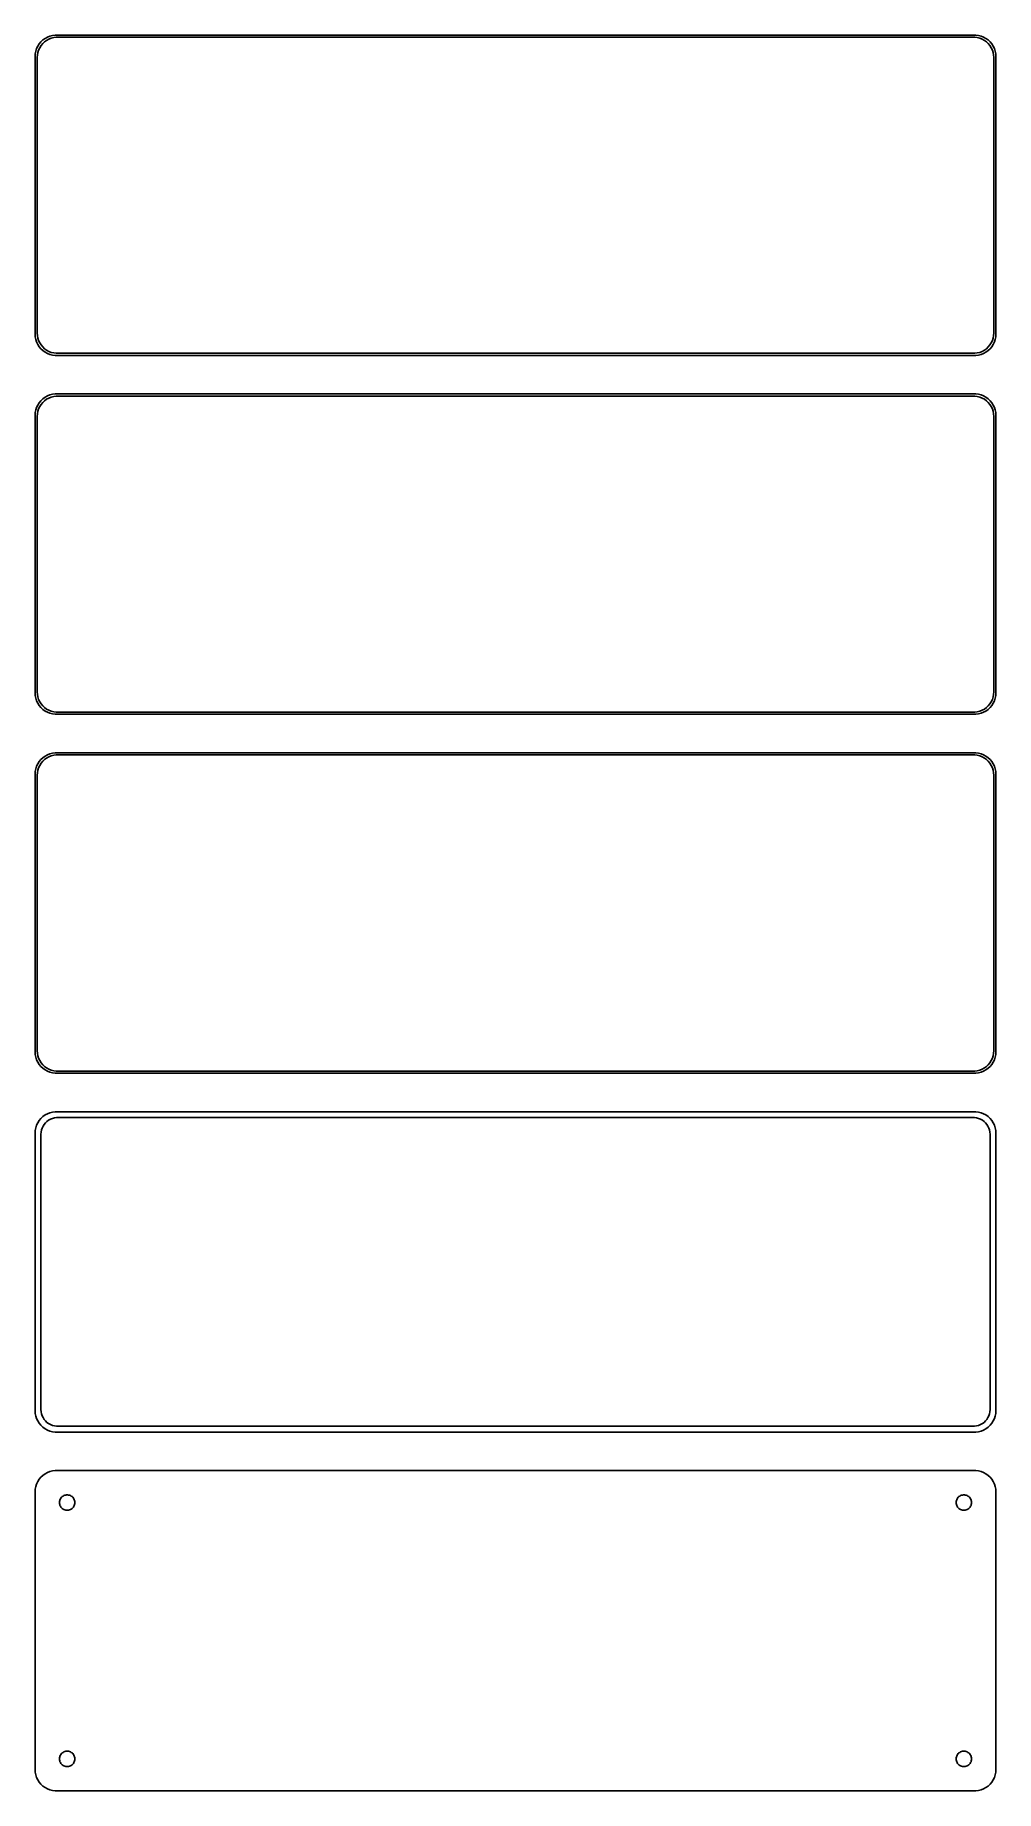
# Model space of a CAD drawing. Header units: metres. Extents: x -112 to 112, y 299 to 709.
import ezdxf

# ---------------------------------------------------------------- set-up
doc = ezdxf.new("R2010")
doc.units = ezdxf.units.M

msp = doc.modelspace()

# ---------------------------------------------------------------- linework, layer by layer
for p, q in [((-111.882, 706.909), (-112.149, 706.341)), ((-111.545, 707.439), (-111.882, 706.909)), ((-111.145, 707.923), (-111.545, 707.439)), ((-111.412, 706.538), (-111.093, 707.042)), ((-110.687, 708.353), (-111.145, 707.923)), ((-111.093, 707.042), (-110.713, 707.502)), ((-110.713, 707.502), (-110.278, 707.91)), ((-110.179, 708.722), (-110.687, 708.353)), ((-110.278, 707.91), (-109.795, 708.261)), ((-109.629, 709.024), (-110.179, 708.722)), ((-109.795, 708.261), (-109.272, 708.548)), ((-109.045, 709.255), (-109.629, 709.024)), ((-109.272, 708.548), (-108.718, 708.768)), ((-108.437, 709.411), (-109.045, 709.255)), ((-108.718, 708.768), (-108.14, 708.916)), ((-107.814, 709.49), (-108.437, 709.411)), ((-108.14, 708.916), (-107.548, 708.991)), ((107.814, 709.49), (-107.814, 709.49)), ((-107.548, 708.991), (107.548, 708.991)), ((107.548, 708.991), (108.14, 708.916)), ((108.437, 709.411), (107.814, 709.49)), ((108.14, 708.916), (108.718, 708.768)), ((109.045, 709.255), (108.437, 709.411)), ((108.718, 708.768), (109.272, 708.548)), ((109.629, 709.024), (109.045, 709.255)), ((109.272, 708.548), (109.795, 708.261)), ((110.179, 708.722), (109.629, 709.024)), ((109.795, 708.261), (110.278, 707.91)), ((110.687, 708.353), (110.179, 708.722)), ((110.278, 707.91), (110.713, 707.502)), ((111.145, 707.923), (110.687, 708.353)), ((110.713, 707.502), (111.093, 707.042)), ((111.093, 707.042), (111.412, 706.538)), ((111.545, 707.439), (111.145, 707.923)), ((111.882, 706.909), (111.545, 707.439)), ((112.149, 706.341), (111.882, 706.909)), ((-112.461, 705.127), (-112.5, 704.5)), ((-112.5, 704.5), (-112.5, 639.5)), ((-112.343, 705.743), (-112.461, 705.127)), ((-112.149, 706.341), (-112.343, 705.743)), ((-112, 704.25), (-111.963, 704.845)), ((-112, 639.75), (-112, 704.25)), ((-111.963, 704.845), (-111.851, 705.431)), ((-111.851, 705.431), (-111.666, 705.999)), ((-111.666, 705.999), (-111.412, 706.538)), ((111.412, 706.538), (111.666, 705.999)), ((111.666, 705.999), (111.851, 705.431)), ((111.851, 705.431), (111.963, 704.845)), ((111.963, 704.845), (112, 704.25)), ((112, 704.25), (112, 639.75)), ((112.343, 705.743), (112.149, 706.341)), ((112.461, 705.127), (112.343, 705.743)), ((112.5, 704.5), (112.461, 705.127)), ((112.5, 639.5), (112.5, 704.5)), ((-112.5, 639.5), (-112.461, 638.873)), ((-112.461, 638.873), (-112.343, 638.257)), ((-112.343, 638.257), (-112.149, 637.659)), ((-112.149, 637.659), (-111.882, 637.091)), ((-111.963, 639.155), (-112, 639.75)), ((-111.851, 638.569), (-111.963, 639.155)), ((-111.882, 637.091), (-111.545, 636.561)), ((-111.666, 638.001), (-111.851, 638.569)), ((-111.412, 637.462), (-111.666, 638.001)), ((-111.093, 636.958), (-111.412, 637.462)), ((111.412, 637.462), (111.093, 636.958)), ((111.666, 638.001), (111.412, 637.462)), ((111.545, 636.561), (111.882, 637.091)), ((111.851, 638.569), (111.666, 638.001)), ((111.963, 639.155), (111.851, 638.569)), ((111.882, 637.091), (112.149, 637.659)), ((112, 639.75), (111.963, 639.155)), ((112.149, 637.659), (112.343, 638.257)), ((112.343, 638.257), (112.461, 638.873)), ((112.461, 638.873), (112.5, 639.5)), ((-111.545, 636.561), (-111.145, 636.077)), ((-111.145, 636.077), (-110.687, 635.647)), ((-110.713, 636.498), (-111.093, 636.958)), ((-110.278, 636.09), (-110.713, 636.498)), ((-110.687, 635.647), (-110.179, 635.278)), ((-109.795, 635.739), (-110.278, 636.09)), ((-110.179, 635.278), (-109.629, 634.976)), ((-109.272, 635.452), (-109.795, 635.739)), ((-109.629, 634.976), (-109.045, 634.745)), ((-108.718, 635.232), (-109.272, 635.452)), ((-109.045, 634.745), (-108.437, 634.589)), ((-108.14, 635.084), (-108.718, 635.232)), ((-108.437, 634.589), (-107.814, 634.51)), ((-107.548, 635.009), (-108.14, 635.084)), ((-107.814, 634.51), (107.814, 634.51)), ((107.548, 635.009), (-107.548, 635.009)), ((108.14, 635.084), (107.548, 635.009)), ((107.814, 634.51), (108.437, 634.589)), ((108.718, 635.232), (108.14, 635.084)), ((108.437, 634.589), (109.045, 634.745)), ((109.272, 635.452), (108.718, 635.232)), ((109.045, 634.745), (109.629, 634.976)), ((109.795, 635.739), (109.272, 635.452)), ((109.629, 634.976), (110.179, 635.278)), ((110.278, 636.09), (109.795, 635.739)), ((110.179, 635.278), (110.687, 635.647)), ((110.713, 636.498), (110.278, 636.09)), ((110.687, 635.647), (111.145, 636.077)), ((111.093, 636.958), (110.713, 636.498)), ((111.145, 636.077), (111.545, 636.561)), ((-110.179, 624.722), (-110.687, 624.353)), ((-109.629, 625.024), (-110.179, 624.722)), ((-109.045, 625.255), (-109.629, 625.024)), ((-109.272, 624.548), (-108.718, 624.768)), ((-108.437, 625.411), (-109.045, 625.255)), ((-108.718, 624.768), (-108.14, 624.916)), ((-107.814, 625.49), (-108.437, 625.411)), ((-108.14, 624.916), (-107.548, 624.991)), ((107.814, 625.49), (-107.814, 625.49)), ((-107.548, 624.991), (107.548, 624.991)), ((107.548, 624.991), (108.14, 624.916)), ((108.437, 625.411), (107.814, 625.49)), ((108.14, 624.916), (108.718, 624.768)), ((109.045, 625.255), (108.437, 625.411)), ((108.718, 624.768), (109.272, 624.548)), ((109.629, 625.024), (109.045, 625.255)), ((110.179, 624.722), (109.629, 625.024)), ((110.687, 624.353), (110.179, 624.722)), ((-112.461, 621.127), (-112.5, 620.5)), ((-112.343, 621.743), (-112.461, 621.127)), ((-112.149, 622.341), (-112.343, 621.743)), ((-111.882, 622.909), (-112.149, 622.341)), ((-112, 620.25), (-111.963, 620.845)), ((-111.963, 620.845), (-111.851, 621.431)), ((-111.545, 623.439), (-111.882, 622.909)), ((-111.851, 621.431), (-111.666, 621.999)), ((-111.666, 621.999), (-111.412, 622.538)), ((-111.145, 623.923), (-111.545, 623.439)), ((-111.412, 622.538), (-111.093, 623.042)), ((-110.687, 624.353), (-111.145, 623.923)), ((-111.093, 623.042), (-110.713, 623.502)), ((-110.713, 623.502), (-110.278, 623.91)), ((-110.278, 623.91), (-109.795, 624.261)), ((-109.795, 624.261), (-109.272, 624.548)), ((109.272, 624.548), (109.795, 624.261)), ((109.795, 624.261), (110.278, 623.91)), ((110.278, 623.91), (110.713, 623.502)), ((111.145, 623.923), (110.687, 624.353)), ((110.713, 623.502), (111.093, 623.042)), ((111.093, 623.042), (111.412, 622.538)), ((111.545, 623.439), (111.145, 623.923)), ((111.412, 622.538), (111.666, 621.999)), ((111.882, 622.909), (111.545, 623.439)), ((111.666, 621.999), (111.851, 621.431)), ((111.851, 621.431), (111.963, 620.845)), ((112.149, 622.341), (111.882, 622.909)), ((111.963, 620.845), (112, 620.25)), ((112.343, 621.743), (112.149, 622.341)), ((112.461, 621.127), (112.343, 621.743)), ((112.5, 620.5), (112.461, 621.127)), ((-112.5, 620.5), (-112.5, 555.5)), ((-112, 555.75), (-112, 620.25)), ((112, 620.25), (112, 555.75)), ((112.5, 555.5), (112.5, 620.5)), ((-112.5, 555.5), (-112.461, 554.873)), ((-112.461, 554.873), (-112.343, 554.257)), ((-111.963, 555.155), (-112, 555.75)), ((-111.851, 554.569), (-111.963, 555.155)), ((111.963, 555.155), (111.851, 554.569)), ((112, 555.75), (111.963, 555.155)), ((112.343, 554.257), (112.461, 554.873)), ((112.461, 554.873), (112.5, 555.5)), ((-112.343, 554.257), (-112.149, 553.659)), ((-112.149, 553.659), (-111.882, 553.091)), ((-111.882, 553.091), (-111.545, 552.561)), ((-111.666, 554.001), (-111.851, 554.569)), ((-111.412, 553.462), (-111.666, 554.001)), ((-111.545, 552.561), (-111.145, 552.077)), ((-111.093, 552.958), (-111.412, 553.462)), ((-111.145, 552.077), (-110.687, 551.647)), ((-110.713, 552.498), (-111.093, 552.958)), ((-110.278, 552.09), (-110.713, 552.498)), ((-110.687, 551.647), (-110.179, 551.278)), ((-109.795, 551.739), (-110.278, 552.09)), ((-110.179, 551.278), (-109.629, 550.976)), ((-109.272, 551.452), (-109.795, 551.739)), ((-109.629, 550.976), (-109.045, 550.745)), ((-108.718, 551.232), (-109.272, 551.452)), ((-109.045, 550.745), (-108.437, 550.589)), ((-108.14, 551.084), (-108.718, 551.232)), ((-107.548, 551.009), (-108.14, 551.084)), ((107.548, 551.009), (-107.548, 551.009)), ((108.14, 551.084), (107.548, 551.009)), ((108.718, 551.232), (108.14, 551.084)), ((108.437, 550.589), (109.045, 550.745)), ((109.272, 551.452), (108.718, 551.232)), ((109.045, 550.745), (109.629, 550.976)), ((109.795, 551.739), (109.272, 551.452)), ((109.629, 550.976), (110.179, 551.278)), ((110.278, 552.09), (109.795, 551.739)), ((110.179, 551.278), (110.687, 551.647)), ((110.713, 552.498), (110.278, 552.09)), ((110.687, 551.647), (111.145, 552.077)), ((111.093, 552.958), (110.713, 552.498)), ((111.412, 553.462), (111.093, 552.958)), ((111.145, 552.077), (111.545, 552.561)), ((111.666, 554.001), (111.412, 553.462)), ((111.545, 552.561), (111.882, 553.091)), ((111.851, 554.569), (111.666, 554.001)), ((111.882, 553.091), (112.149, 553.659)), ((112.149, 553.659), (112.343, 554.257)), ((-108.437, 550.589), (-107.814, 550.51)), ((-107.814, 550.51), (107.814, 550.51)), ((107.814, 550.51), (108.437, 550.589)), ((-111.882, 538.909), (-112.149, 538.341)), ((-111.545, 539.439), (-111.882, 538.909)), ((-111.666, 537.999), (-111.412, 538.538)), ((-111.145, 539.923), (-111.545, 539.439)), ((-111.412, 538.538), (-111.093, 539.042)), ((-110.687, 540.353), (-111.145, 539.923)), ((-111.093, 539.042), (-110.713, 539.502)), ((-110.713, 539.502), (-110.278, 539.91)), ((-110.179, 540.722), (-110.687, 540.353)), ((-110.278, 539.91), (-109.795, 540.261)), ((-109.629, 541.024), (-110.179, 540.722)), ((-109.795, 540.261), (-109.272, 540.548)), ((-109.045, 541.255), (-109.629, 541.024)), ((-109.272, 540.548), (-108.718, 540.768)), ((-108.437, 541.411), (-109.045, 541.255)), ((-108.718, 540.768), (-108.14, 540.916)), ((-107.814, 541.49), (-108.437, 541.411)), ((-108.14, 540.916), (-107.548, 540.991)), ((107.814, 541.49), (-107.814, 541.49)), ((-107.548, 540.991), (107.548, 540.991)), ((107.548, 540.991), (108.14, 540.916)), ((108.437, 541.411), (107.814, 541.49)), ((108.14, 540.916), (108.718, 540.768)), ((109.045, 541.255), (108.437, 541.411)), ((108.718, 540.768), (109.272, 540.548)), ((109.629, 541.024), (109.045, 541.255)), ((109.272, 540.548), (109.795, 540.261)), ((110.179, 540.722), (109.629, 541.024)), ((109.795, 540.261), (110.278, 539.91)), ((110.687, 540.353), (110.179, 540.722)), ((110.278, 539.91), (110.713, 539.502)), ((111.145, 539.923), (110.687, 540.353)), ((110.713, 539.502), (111.093, 539.042)), ((111.093, 539.042), (111.412, 538.538)), ((111.545, 539.439), (111.145, 539.923)), ((111.412, 538.538), (111.666, 537.999)), ((111.882, 538.909), (111.545, 539.439)), ((112.149, 538.341), (111.882, 538.909)), ((-112.461, 537.127), (-112.5, 536.5)), ((-112.5, 536.5), (-112.5, 471.5)), ((-112.343, 537.743), (-112.461, 537.127)), ((-112.149, 538.341), (-112.343, 537.743)), ((-112, 536.25), (-111.963, 536.845)), ((-112, 471.75), (-112, 536.25)), ((-111.963, 536.845), (-111.851, 537.431)), ((-111.851, 537.431), (-111.666, 537.999)), ((111.666, 537.999), (111.851, 537.431)), ((111.851, 537.431), (111.963, 536.845)), ((111.963, 536.845), (112, 536.25)), ((112, 536.25), (112, 471.75)), ((112.343, 537.743), (112.149, 538.341)), ((112.461, 537.127), (112.343, 537.743)), ((112.5, 536.5), (112.461, 537.127)), ((112.5, 471.5), (112.5, 536.5)), ((-112.5, 471.5), (-112.461, 470.873)), ((-112.461, 470.873), (-112.343, 470.257)), ((-112.343, 470.257), (-112.149, 469.659)), ((-112.149, 469.659), (-111.882, 469.091)), ((-111.963, 471.155), (-112, 471.75)), ((-111.851, 470.569), (-111.963, 471.155)), ((-111.882, 469.091), (-111.545, 468.561)), ((-111.666, 470.001), (-111.851, 470.569)), ((-111.412, 469.462), (-111.666, 470.001)), ((-111.545, 468.561), (-111.145, 468.077)), ((-111.093, 468.958), (-111.412, 469.462)), ((-110.713, 468.498), (-111.093, 468.958)), ((111.093, 468.958), (110.713, 468.498)), ((111.412, 469.462), (111.093, 468.958)), ((111.145, 468.077), (111.545, 468.561)), ((111.666, 470.001), (111.412, 469.462)), ((111.545, 468.561), (111.882, 469.091)), ((111.851, 470.569), (111.666, 470.001)), ((111.963, 471.155), (111.851, 470.569)), ((111.882, 469.091), (112.149, 469.659)), ((112, 471.75), (111.963, 471.155)), ((112.149, 469.659), (112.343, 470.257)), ((112.343, 470.257), (112.461, 470.873)), ((112.461, 470.873), (112.5, 471.5)), ((-111.145, 468.077), (-110.687, 467.647)), ((-110.278, 468.09), (-110.713, 468.498)), ((-110.687, 467.647), (-110.179, 467.278)), ((-109.795, 467.739), (-110.278, 468.09)), ((-110.179, 467.278), (-109.629, 466.976)), ((-109.272, 467.452), (-109.795, 467.739)), ((-109.629, 466.976), (-109.045, 466.745)), ((-108.718, 467.232), (-109.272, 467.452)), ((-109.045, 466.745), (-108.437, 466.589)), ((-108.14, 467.084), (-108.718, 467.232)), ((-108.437, 466.589), (-107.814, 466.51)), ((-107.548, 467.009), (-108.14, 467.084)), ((-107.814, 466.51), (107.814, 466.51)), ((107.548, 467.009), (-107.548, 467.009)), ((108.14, 467.084), (107.548, 467.009)), ((107.814, 466.51), (108.437, 466.589)), ((108.718, 467.232), (108.14, 467.084)), ((108.437, 466.589), (109.045, 466.745)), ((109.272, 467.452), (108.718, 467.232)), ((109.045, 466.745), (109.629, 466.976)), ((109.795, 467.739), (109.272, 467.452)), ((109.629, 466.976), (110.179, 467.278)), ((110.278, 468.09), (109.795, 467.739)), ((110.179, 467.278), (110.687, 467.647)), ((110.713, 468.498), (110.278, 468.09)), ((110.687, 467.647), (111.145, 468.077)), ((-110.687, 456.353), (-111.145, 455.923)), ((-110.179, 456.722), (-110.687, 456.353)), ((-109.629, 457.024), (-110.179, 456.722)), ((-109.045, 457.255), (-109.629, 457.024)), ((-108.437, 457.411), (-109.045, 457.255)), ((-107.814, 457.49), (-108.437, 457.411)), ((107.814, 457.49), (-107.814, 457.49)), ((108.437, 457.411), (107.814, 457.49)), ((109.045, 457.255), (108.437, 457.411)), ((109.629, 457.024), (109.045, 457.255)), ((110.179, 456.722), (109.629, 457.024)), ((110.687, 456.353), (110.179, 456.722)), ((111.145, 455.923), (110.687, 456.353)), ((-112.461, 453.127), (-112.5, 452.5)), ((-112.5, 452.5), (-112.5, 387.5)), ((-112.343, 453.743), (-112.461, 453.127)), ((-112.149, 454.341), (-112.343, 453.743)), ((-111.882, 454.909), (-112.149, 454.341)), ((-111.545, 455.439), (-111.882, 454.909)), ((-111.145, 455.923), (-111.545, 455.439)), ((-111.119, 452.25), (-111.089, 452.735)), ((-111.119, 387.75), (-111.119, 452.25)), ((-111.089, 452.735), (-110.998, 453.212)), ((-110.998, 453.212), (-110.848, 453.674)), ((-110.848, 453.674), (-110.641, 454.114)), ((-110.641, 454.114), (-110.38, 454.524)), ((-110.38, 454.524), (-110.071, 454.899)), ((-110.071, 454.899), (-109.716, 455.231)), ((-109.716, 455.231), (-109.323, 455.517)), ((-109.323, 455.517), (-108.898, 455.751)), ((-108.898, 455.751), (-108.446, 455.93)), ((-108.446, 455.93), (-107.975, 456.051)), ((-107.975, 456.051), (-107.493, 456.112)), ((-107.493, 456.112), (107.493, 456.112)), ((107.493, 456.112), (107.975, 456.051)), ((107.975, 456.051), (108.446, 455.93)), ((108.446, 455.93), (108.898, 455.751)), ((108.898, 455.751), (109.323, 455.517)), ((109.323, 455.517), (109.716, 455.231)), ((109.716, 455.231), (110.071, 454.899)), ((110.071, 454.899), (110.38, 454.524)), ((110.38, 454.524), (110.641, 454.114)), ((110.641, 454.114), (110.848, 453.674)), ((110.848, 453.674), (110.998, 453.212)), ((110.998, 453.212), (111.089, 452.735)), ((111.089, 452.735), (111.119, 452.25)), ((111.119, 452.25), (111.119, 387.75)), ((111.545, 455.439), (111.145, 455.923)), ((111.882, 454.909), (111.545, 455.439)), ((112.149, 454.341), (111.882, 454.909)), ((112.343, 453.743), (112.149, 454.341)), ((112.461, 453.127), (112.343, 453.743)), ((112.5, 452.5), (112.461, 453.127)), ((112.5, 387.5), (112.5, 452.5)), ((-112.5, 387.5), (-112.461, 386.873)), ((-112.461, 386.873), (-112.343, 386.257)), ((-111.089, 387.265), (-111.119, 387.75)), ((-110.998, 386.788), (-111.089, 387.265)), ((-110.848, 386.326), (-110.998, 386.788)), ((-110.641, 385.886), (-110.848, 386.326)), ((110.848, 386.326), (110.641, 385.886)), ((110.998, 386.788), (110.848, 386.326)), ((111.089, 387.265), (110.998, 386.788)), ((111.119, 387.75), (111.089, 387.265)), ((112.343, 386.257), (112.461, 386.873)), ((112.461, 386.873), (112.5, 387.5)), ((-112.343, 386.257), (-112.149, 385.659)), ((-112.149, 385.659), (-111.882, 385.091)), ((-111.882, 385.091), (-111.545, 384.561)), ((-111.545, 384.561), (-111.145, 384.077)), ((-111.145, 384.077), (-110.687, 383.647)), ((-110.687, 383.647), (-110.179, 383.278)), ((-110.38, 385.476), (-110.641, 385.886)), ((-110.071, 385.101), (-110.38, 385.476)), ((-110.179, 383.278), (-109.629, 382.976)), ((-109.716, 384.769), (-110.071, 385.101)), ((-109.323, 384.483), (-109.716, 384.769)), ((-109.629, 382.976), (-109.045, 382.745)), ((-108.898, 384.249), (-109.323, 384.483)), ((-109.045, 382.745), (-108.437, 382.589)), ((-108.446, 384.07), (-108.898, 384.249)), ((-107.975, 383.949), (-108.446, 384.07)), ((-108.437, 382.589), (-107.814, 382.51)), ((-107.493, 383.888), (-107.975, 383.949)), ((-107.814, 382.51), (107.814, 382.51)), ((107.493, 383.888), (-107.493, 383.888)), ((107.975, 383.949), (107.493, 383.888)), ((107.814, 382.51), (108.437, 382.589)), ((108.446, 384.07), (107.975, 383.949)), ((108.437, 382.589), (109.045, 382.745)), ((108.898, 384.249), (108.446, 384.07)), ((109.323, 384.483), (108.898, 384.249)), ((109.045, 382.745), (109.629, 382.976)), ((109.716, 384.769), (109.323, 384.483)), ((109.629, 382.976), (110.179, 383.278)), ((110.071, 385.101), (109.716, 384.769)), ((110.38, 385.476), (110.071, 385.101)), ((110.179, 383.278), (110.687, 383.647)), ((110.641, 385.886), (110.38, 385.476)), ((110.687, 383.647), (111.145, 384.077)), ((111.145, 384.077), (111.545, 384.561)), ((111.545, 384.561), (111.882, 385.091)), ((111.882, 385.091), (112.149, 385.659)), ((112.149, 385.659), (112.343, 386.257)), ((-112.149, 370.341), (-112.343, 369.743)), ((-111.882, 370.909), (-112.149, 370.341)), ((-111.545, 371.439), (-111.882, 370.909)), ((-111.145, 371.923), (-111.545, 371.439)), ((-110.687, 372.353), (-111.145, 371.923)), ((-110.179, 372.722), (-110.687, 372.353)), ((-109.629, 373.024), (-110.179, 372.722)), ((-109.045, 373.255), (-109.629, 373.024)), ((-108.437, 373.411), (-109.045, 373.255)), ((-107.814, 373.49), (-108.437, 373.411)), ((107.814, 373.49), (-107.814, 373.49)), ((108.437, 373.411), (107.814, 373.49)), ((109.045, 373.255), (108.437, 373.411)), ((109.629, 373.024), (109.045, 373.255)), ((110.179, 372.722), (109.629, 373.024)), ((110.687, 372.353), (110.179, 372.722)), ((111.145, 371.923), (110.687, 372.353)), ((111.545, 371.439), (111.145, 371.923)), ((111.882, 370.909), (111.545, 371.439)), ((112.149, 370.341), (111.882, 370.909)), ((112.343, 369.743), (112.149, 370.341)), ((-112.461, 369.127), (-112.5, 368.5)), ((-112.5, 368.5), (-112.5, 303.5)), ((-112.343, 369.743), (-112.461, 369.127)), ((-106.8, 366), (-106.786, 366.226)), ((-106.786, 365.774), (-106.8, 366)), ((-106.786, 366.226), (-106.743, 366.448)), ((-106.743, 365.552), (-106.786, 365.774)), ((-106.743, 366.448), (-106.674, 366.663)), ((-106.674, 366.663), (-106.577, 366.867)), ((-106.577, 366.867), (-106.456, 367.058)), ((-106.456, 367.058), (-106.312, 367.232)), ((-106.312, 367.232), (-106.147, 367.387)), ((-106.147, 367.387), (-105.964, 367.52)), ((-105.964, 367.52), (-105.766, 367.629)), ((-105.766, 367.629), (-105.556, 367.712)), ((-105.556, 367.712), (-105.337, 367.768)), ((-105.337, 367.768), (-105.113, 367.796)), ((-105.113, 367.796), (-104.887, 367.796)), ((-104.887, 367.796), (-104.663, 367.768)), ((-104.663, 367.768), (-104.444, 367.712)), ((-104.444, 367.712), (-104.234, 367.629)), ((-104.234, 367.629), (-104.036, 367.52)), ((-104.036, 367.52), (-103.853, 367.387)), ((-103.853, 367.387), (-103.688, 367.232)), ((-103.688, 367.232), (-103.544, 367.058)), ((-103.544, 367.058), (-103.423, 366.867)), ((-103.423, 366.867), (-103.326, 366.663)), ((-103.326, 366.663), (-103.257, 366.448)), ((-103.257, 366.448), (-103.214, 366.226)), ((-103.214, 365.774), (-103.257, 365.552)), ((-103.214, 366.226), (-103.2, 366)), ((-103.2, 366), (-103.214, 365.774)), ((103.2, 366), (103.214, 366.226)), ((103.214, 365.774), (103.2, 366)), ((103.214, 366.226), (103.257, 366.448)), ((103.257, 365.552), (103.214, 365.774)), ((103.257, 366.448), (103.326, 366.663)), ((103.326, 366.663), (103.423, 366.867)), ((103.423, 366.867), (103.544, 367.058)), ((103.544, 367.058), (103.688, 367.232)), ((103.688, 367.232), (103.853, 367.387)), ((103.853, 367.387), (104.036, 367.52)), ((104.036, 367.52), (104.234, 367.629)), ((104.234, 367.629), (104.444, 367.712)), ((104.444, 367.712), (104.663, 367.768)), ((104.663, 367.768), (104.887, 367.796)), ((104.887, 367.796), (105.113, 367.796)), ((105.113, 367.796), (105.337, 367.768)), ((105.337, 367.768), (105.556, 367.712)), ((105.556, 367.712), (105.766, 367.629)), ((105.766, 367.629), (105.964, 367.52)), ((105.964, 367.52), (106.147, 367.387)), ((106.147, 367.387), (106.312, 367.232)), ((106.312, 367.232), (106.456, 367.058)), ((106.456, 367.058), (106.577, 366.867)), ((106.577, 366.867), (106.674, 366.663)), ((106.674, 366.663), (106.743, 366.448)), ((106.743, 366.448), (106.786, 366.226)), ((106.786, 365.774), (106.743, 365.552)), ((106.786, 366.226), (106.8, 366)), ((106.8, 366), (106.786, 365.774)), ((112.461, 369.127), (112.343, 369.743)), ((112.5, 368.5), (112.461, 369.127)), ((112.5, 303.5), (112.5, 368.5)), ((-106.674, 365.337), (-106.743, 365.552)), ((-106.577, 365.133), (-106.674, 365.337)), ((-106.456, 364.942), (-106.577, 365.133)), ((-106.312, 364.768), (-106.456, 364.942)), ((-106.147, 364.613), (-106.312, 364.768)), ((-105.964, 364.48), (-106.147, 364.613)), ((-105.766, 364.371), (-105.964, 364.48)), ((-105.556, 364.288), (-105.766, 364.371)), ((-105.337, 364.232), (-105.556, 364.288)), ((-105.113, 364.204), (-105.337, 364.232)), ((-104.887, 364.204), (-105.113, 364.204)), ((-104.663, 364.232), (-104.887, 364.204)), ((-104.444, 364.288), (-104.663, 364.232)), ((-104.234, 364.371), (-104.444, 364.288)), ((-104.036, 364.48), (-104.234, 364.371)), ((-103.853, 364.613), (-104.036, 364.48)), ((-103.688, 364.768), (-103.853, 364.613)), ((-103.544, 364.942), (-103.688, 364.768)), ((-103.423, 365.133), (-103.544, 364.942)), ((-103.326, 365.337), (-103.423, 365.133)), ((-103.257, 365.552), (-103.326, 365.337)), ((103.326, 365.337), (103.257, 365.552)), ((103.423, 365.133), (103.326, 365.337)), ((103.544, 364.942), (103.423, 365.133)), ((103.688, 364.768), (103.544, 364.942)), ((103.853, 364.613), (103.688, 364.768)), ((104.036, 364.48), (103.853, 364.613)), ((104.234, 364.371), (104.036, 364.48)), ((104.444, 364.288), (104.234, 364.371)), ((104.663, 364.232), (104.444, 364.288)), ((104.887, 364.204), (104.663, 364.232)), ((105.113, 364.204), (104.887, 364.204)), ((105.337, 364.232), (105.113, 364.204)), ((105.556, 364.288), (105.337, 364.232)), ((105.766, 364.371), (105.556, 364.288)), ((105.964, 364.48), (105.766, 364.371)), ((106.147, 364.613), (105.964, 364.48)), ((106.312, 364.768), (106.147, 364.613)), ((106.456, 364.942), (106.312, 364.768)), ((106.577, 365.133), (106.456, 364.942)), ((106.674, 365.337), (106.577, 365.133)), ((106.743, 365.552), (106.674, 365.337)), ((-106.8, 306), (-106.786, 306.226)), ((-106.786, 305.774), (-106.8, 306)), ((-106.786, 306.226), (-106.743, 306.448)), ((-106.743, 305.552), (-106.786, 305.774)), ((-106.743, 306.448), (-106.674, 306.663)), ((-106.674, 305.337), (-106.743, 305.552)), ((-106.674, 306.663), (-106.577, 306.867)), ((-106.577, 305.133), (-106.674, 305.337)), ((-106.577, 306.867), (-106.456, 307.058)), ((-106.456, 304.942), (-106.577, 305.133)), ((-106.456, 307.058), (-106.312, 307.232)), ((-106.312, 304.768), (-106.456, 304.942)), ((-106.312, 307.232), (-106.147, 307.387)), ((-106.147, 304.613), (-106.312, 304.768)), ((-106.147, 307.387), (-105.964, 307.52)), ((-105.964, 304.48), (-106.147, 304.613)), ((-105.964, 307.52), (-105.766, 307.629)), ((-105.766, 304.371), (-105.964, 304.48)), ((-105.766, 307.629), (-105.556, 307.712)), ((-105.556, 304.288), (-105.766, 304.371)), ((-105.556, 307.712), (-105.337, 307.768)), ((-105.337, 304.232), (-105.556, 304.288)), ((-105.337, 307.768), (-105.113, 307.796)), ((-105.113, 304.204), (-105.337, 304.232)), ((-105.113, 307.796), (-104.887, 307.796)), ((-104.887, 304.204), (-105.113, 304.204)), ((-104.887, 307.796), (-104.663, 307.768)), ((-104.663, 304.232), (-104.887, 304.204)), ((-104.663, 307.768), (-104.444, 307.712)), ((-104.444, 304.288), (-104.663, 304.232)), ((-104.444, 307.712), (-104.234, 307.629)), ((-104.234, 304.371), (-104.444, 304.288)), ((-104.234, 307.629), (-104.036, 307.52)), ((-104.036, 304.48), (-104.234, 304.371)), ((-104.036, 307.52), (-103.853, 307.387)), ((-103.853, 304.613), (-104.036, 304.48)), ((-103.853, 307.387), (-103.688, 307.232)), ((-103.688, 304.768), (-103.853, 304.613)), ((-103.688, 307.232), (-103.544, 307.058)), ((-103.544, 304.942), (-103.688, 304.768)), ((-103.544, 307.058), (-103.423, 306.867)), ((-103.423, 305.133), (-103.544, 304.942)), ((-103.423, 306.867), (-103.326, 306.663)), ((-103.326, 305.337), (-103.423, 305.133)), ((-103.326, 306.663), (-103.257, 306.448)), ((-103.257, 305.552), (-103.326, 305.337)), ((-103.257, 306.448), (-103.214, 306.226)), ((-103.214, 305.774), (-103.257, 305.552)), ((-103.214, 306.226), (-103.2, 306)), ((-103.2, 306), (-103.214, 305.774)), ((103.2, 306), (103.214, 306.226)), ((103.214, 305.774), (103.2, 306)), ((103.214, 306.226), (103.257, 306.448)), ((103.257, 305.552), (103.214, 305.774)), ((103.257, 306.448), (103.326, 306.663)), ((103.326, 305.337), (103.257, 305.552)), ((103.326, 306.663), (103.423, 306.867)), ((103.423, 305.133), (103.326, 305.337)), ((103.423, 306.867), (103.544, 307.058)), ((103.544, 304.942), (103.423, 305.133)), ((103.544, 307.058), (103.688, 307.232)), ((103.688, 304.768), (103.544, 304.942)), ((103.688, 307.232), (103.853, 307.387)), ((103.853, 304.613), (103.688, 304.768)), ((103.853, 307.387), (104.036, 307.52)), ((104.036, 304.48), (103.853, 304.613)), ((104.036, 307.52), (104.234, 307.629)), ((104.234, 304.371), (104.036, 304.48)), ((104.234, 307.629), (104.444, 307.712)), ((104.444, 304.288), (104.234, 304.371)), ((104.444, 307.712), (104.663, 307.768)), ((104.663, 304.232), (104.444, 304.288)), ((104.663, 307.768), (104.887, 307.796)), ((104.887, 304.204), (104.663, 304.232)), ((104.887, 307.796), (105.113, 307.796)), ((105.113, 304.204), (104.887, 304.204)), ((105.113, 307.796), (105.337, 307.768)), ((105.337, 304.232), (105.113, 304.204)), ((105.337, 307.768), (105.556, 307.712)), ((105.556, 304.288), (105.337, 304.232)), ((105.556, 307.712), (105.766, 307.629)), ((105.766, 304.371), (105.556, 304.288)), ((105.766, 307.629), (105.964, 307.52)), ((105.964, 304.48), (105.766, 304.371)), ((105.964, 307.52), (106.147, 307.387)), ((106.147, 304.613), (105.964, 304.48)), ((106.147, 307.387), (106.312, 307.232)), ((106.312, 304.768), (106.147, 304.613)), ((106.312, 307.232), (106.456, 307.058)), ((106.456, 304.942), (106.312, 304.768)), ((106.456, 307.058), (106.577, 306.867)), ((106.577, 305.133), (106.456, 304.942)), ((106.577, 306.867), (106.674, 306.663)), ((106.674, 305.337), (106.577, 305.133)), ((106.674, 306.663), (106.743, 306.448)), ((106.743, 305.552), (106.674, 305.337)), ((106.743, 306.448), (106.786, 306.226)), ((106.786, 305.774), (106.743, 305.552)), ((106.786, 306.226), (106.8, 306)), ((106.8, 306), (106.786, 305.774)), ((-112.5, 303.5), (-112.461, 302.873)), ((-112.461, 302.873), (-112.343, 302.257)), ((-112.343, 302.257), (-112.149, 301.659)), ((-112.149, 301.659), (-111.882, 301.091)), ((-111.882, 301.091), (-111.545, 300.561)), ((-111.545, 300.561), (-111.145, 300.077)), ((-111.145, 300.077), (-110.687, 299.647)), ((110.687, 299.647), (111.145, 300.077)), ((111.145, 300.077), (111.545, 300.561)), ((111.545, 300.561), (111.882, 301.091)), ((111.882, 301.091), (112.149, 301.659)), ((112.149, 301.659), (112.343, 302.257)), ((112.343, 302.257), (112.461, 302.873)), ((112.461, 302.873), (112.5, 303.5)), ((-110.687, 299.647), (-110.179, 299.278)), ((-110.179, 299.278), (-109.629, 298.976)), ((-109.629, 298.976), (-109.045, 298.745)), ((-109.045, 298.745), (-108.437, 298.589)), ((-108.437, 298.589), (-107.814, 298.51)), ((-107.814, 298.51), (107.814, 298.51)), ((107.814, 298.51), (108.437, 298.589)), ((108.437, 298.589), (109.045, 298.745)), ((109.045, 298.745), (109.629, 298.976)), ((109.629, 298.976), (110.179, 299.278)), ((110.179, 299.278), (110.687, 299.647))]:
    msp.add_line(p, q)

doc.saveas('drawing.dxf')
